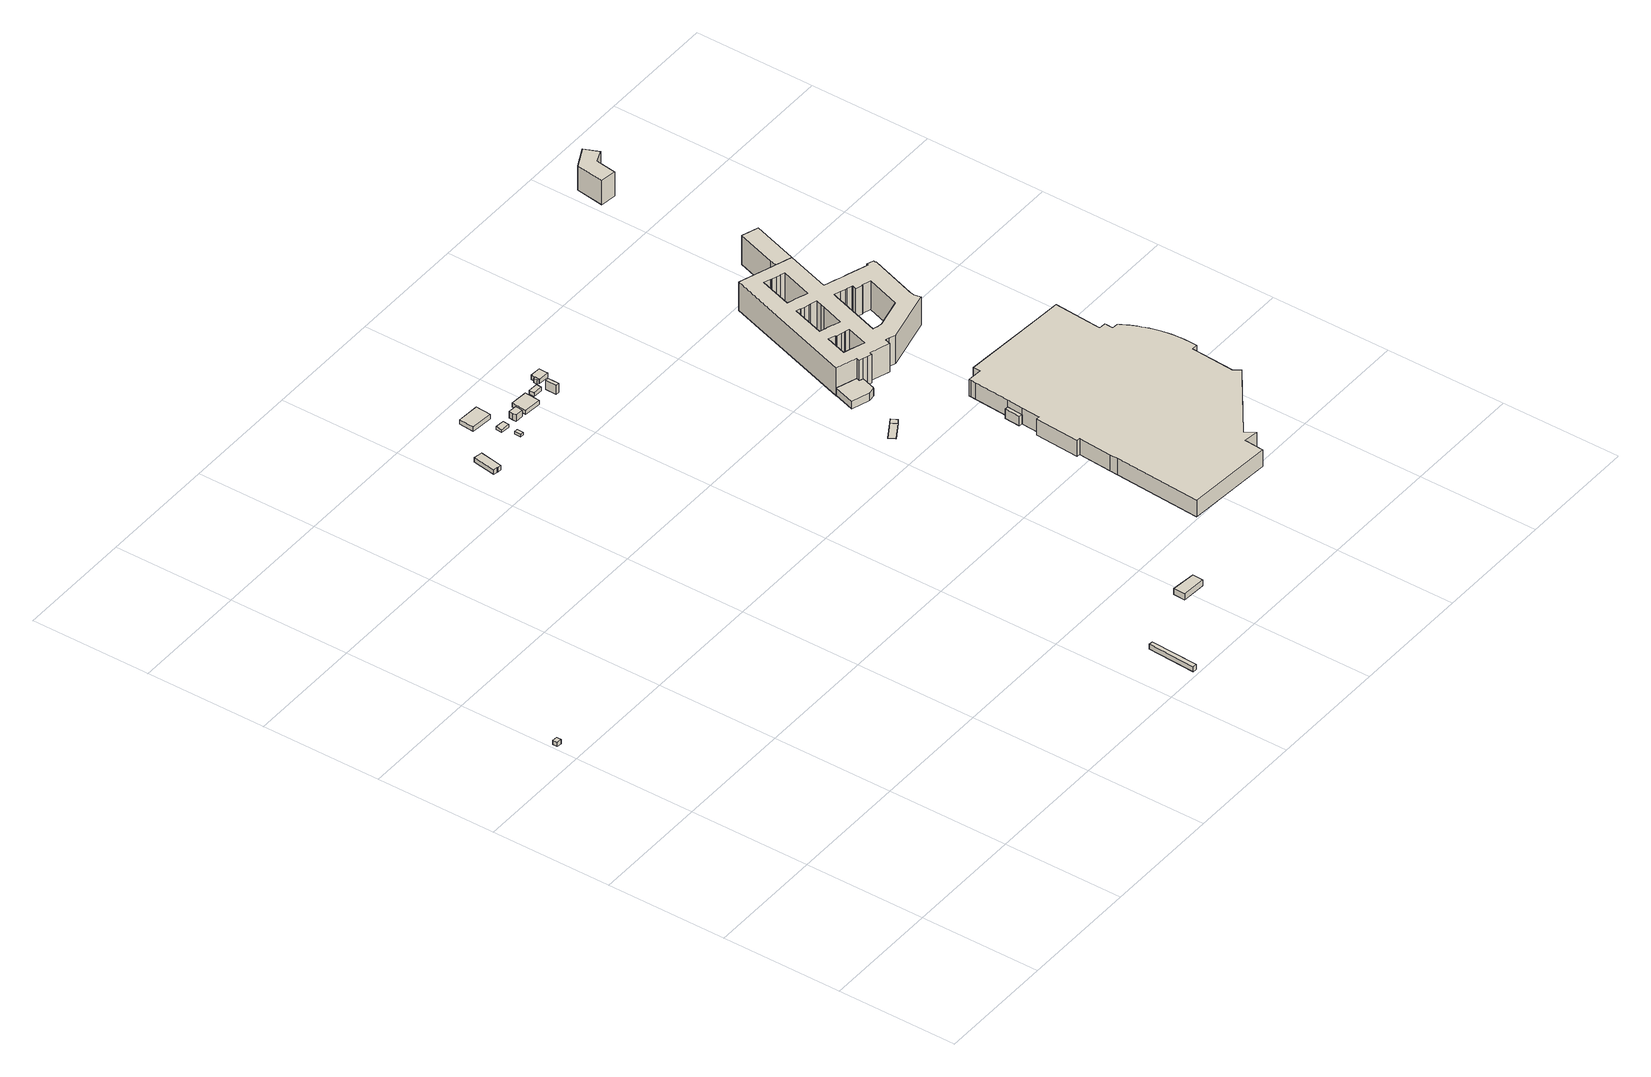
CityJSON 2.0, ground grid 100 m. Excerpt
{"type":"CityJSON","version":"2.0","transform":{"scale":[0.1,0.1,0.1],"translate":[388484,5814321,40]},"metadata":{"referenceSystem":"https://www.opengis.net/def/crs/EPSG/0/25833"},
"CityObjects":{
"building1":{"type":"Building","attributes":{"Gemeindeschluessel":"11000007","BezugspunktDach":"2200","function":"51009_1610","measuredHeight":3.63,"storeysAboveGround":0},"address":[{"country":"Germany","locality":"Berlin"}],"geometry":[{"type":"Solid","lod":"1","boundaries":[[[[0,1,2,3]],[[4,5,6,7]],[[4,7,3,2]],[[5,4,2,1]],[[6,5,1,0]],[[7,6,0,3]]]]}]},
"building2":{"type":"Building","attributes":{"Gemeindeschluessel":"11000007","BezugspunktDach":"2200","function":"51009_1610","measuredHeight":4.51,"storeysAboveGround":0},"address":[{"country":"Germany","locality":"Berlin"}],"geometry":[{"type":"Solid","lod":"1","boundaries":[[[[8,9,10,11]],[[12,13,14,15]],[[12,15,11,10]],[[13,12,10,9]],[[14,13,9,8]],[[15,14,8,11]]]]}]},
"building3":{"type":"Building","attributes":{"Gemeindeschluessel":"11000007","BezugspunktDach":"2200","function":"31001_2143","measuredHeight":4.78,"storeysAboveGround":1},"address":[{"country":"Germany","locality":"Berlin","thoroughfareNumber":"35 (7)","thoroughfareName":"Matthäifriedhofsweg"}],"geometry":[{"type":"Solid","lod":"1","boundaries":[[[[16,17,18,19,20,21,22,23]],[[24,25,26,27,28,29,30,31]],[[24,31,23,22]],[[25,24,22,21]],[[26,25,21,20]],[[27,26,20,19]],[[28,27,19,18]],[[29,28,18,17]],[[30,29,17,16]],[[31,30,16,23]]]]}]},
"building4":{"type":"Building","attributes":{"Gemeindeschluessel":"11000007","BezugspunktDach":"2200","function":"51009_1610","measuredHeight":5.26,"storeysAboveGround":0},"address":[{"country":"Germany","locality":"Berlin"}],"geometry":[{"type":"Solid","lod":"1","boundaries":[[[[32,33,34,35]],[[36,37,38,39]],[[36,39,35,34]],[[37,36,34,33]],[[38,37,33,32]],[[39,38,32,35]]]]}]},
"building5":{"type":"Building","attributes":{"Gemeindeschluessel":"11000007","BezugspunktDach":"2200","function":"31001_2143","measuredHeight":2.25,"storeysAboveGround":1},"address":[{"country":"Germany","locality":"Berlin","thoroughfareNumber":"35 (6)","thoroughfareName":"Matthäifriedhofsweg"}],"geometry":[{"type":"Solid","lod":"1","boundaries":[[[[40,41,42,43]],[[44,45,46,47]],[[44,47,43,42]],[[45,44,42,41]],[[46,45,41,40]],[[47,46,40,43]]]]}]},
"building6":{"type":"Building","attributes":{"Gemeindeschluessel":"11000007","BezugspunktDach":"2200","function":"31001_2143","measuredHeight":2.75,"storeysAboveGround":1},"address":[{"country":"Germany","locality":"Berlin","thoroughfareNumber":"35 (5)","thoroughfareName":"Matthäifriedhofsweg"}],"geometry":[{"type":"Solid","lod":"1","boundaries":[[[[48,49,50,51]],[[52,53,54,55]],[[52,55,51,50]],[[53,52,50,49]],[[54,53,49,48]],[[55,54,48,51]]]]}]},
"building7":{"type":"Building","attributes":{"Gemeindeschluessel":"11000007","BezugspunktDach":"2200","function":"31001_2741","measuredHeight":5.74,"storeysAboveGround":1},"address":[{"country":"Germany","locality":"Berlin","thoroughfareNumber":"35 (4)","thoroughfareName":"Matthäifriedhofsweg"}],"geometry":[{"type":"Solid","lod":"1","boundaries":[[[[56,57,58,59]],[[60,61,62,63]],[[60,63,59,58]],[[61,60,58,57]],[[62,61,57,56]],[[63,62,56,59]]]]}]},
"building8":{"type":"Building","attributes":{"Gemeindeschluessel":"11000007","BezugspunktDach":"2200","function":"31001_3020","measuredHeight":7.55,"storeysAboveGround":1},"address":[{"country":"Germany","locality":"Berlin","thoroughfareNumber":"35 (1)","thoroughfareName":"Matthäifriedhofsweg"}],"geometry":[{"type":"Solid","lod":"1","boundaries":[[[[64,65,66,67,68,69]],[[70,71,72,73,74,75]],[[70,75,69,68]],[[71,70,68,67]],[[72,71,67,66]],[[73,72,66,65]],[[74,73,65,64]],[[75,74,64,69]]]]}]},
"building9":{"type":"Building","attributes":{"name":"Gartenarbeitsschule (Schülergärten)","Gemeindeschluessel":"11000007","BezugspunktDach":"2200","function":"31001_3020","measuredHeight":3.89,"storeysAboveGround":1},"address":[{"country":"Germany","locality":"Berlin","thoroughfareNumber":"15","thoroughfareName":"Matthäifriedhofsweg"}],"geometry":[{"type":"Solid","lod":"1","boundaries":[[[[76,77,78,79]],[[80,81,82,83]],[[80,83,79,78]],[[81,80,78,77]],[[82,81,77,76]],[[83,82,76,79]]]]}]},
"building10":{"type":"Building","attributes":{"Gemeindeschluessel":"11000007","BezugspunktDach":"2200","function":"31001_2612","measuredHeight":3.37,"storeysAboveGround":1},"address":[{"country":"Germany","locality":"Berlin","thoroughfareNumber":"35 (3)","thoroughfareName":"Matthäifriedhofsweg"}],"geometry":[{"type":"Solid","lod":"1","boundaries":[[[[84,85,86,87]],[[88,89,90,91]],[[88,91,87,86]],[[89,88,86,85]],[[90,89,85,84]],[[91,90,84,87]]]]}]},
"building11":{"type":"Building","attributes":{"Gemeindeschluessel":"11000007","BezugspunktDach":"2200","function":"51009_1610","measuredHeight":10.66,"storeysAboveGround":0},"address":[{"country":"Germany","locality":"Berlin"}],"geometry":[{"type":"Solid","lod":"1","boundaries":[[[[92,93,94,95,96]],[[97,98,99,100,101]],[[97,101,96,95]],[[98,97,95,94]],[[99,98,94,93]],[[100,99,93,92]],[[101,100,92,96]]]]}]},
"building12":{"type":"Building","attributes":{"Gemeindeschluessel":"11000007","BezugspunktDach":"2200","function":"51009_1610","measuredHeight":3.97,"storeysAboveGround":0},"address":[{"country":"Germany","locality":"Berlin"}],"geometry":[{"type":"Solid","lod":"1","boundaries":[[[[102,103,104,105]],[[106,107,108,109]],[[106,109,105,104]],[[107,106,104,103]],[[108,107,103,102]],[[109,108,102,105]]]]}]},
"building13":{"type":"Building","attributes":{"Gemeindeschluessel":"11000007","BezugspunktDach":"2200","function":"31001_3020","measuredHeight":4.28,"storeysAboveGround":1},"address":[{"country":"Germany","locality":"Berlin","thoroughfareNumber":"35 (2)","thoroughfareName":"Matthäifriedhofsweg"}],"geometry":[{"type":"Solid","lod":"1","boundaries":[[[[110,111,112,113,114,115,102,116]],[[117,118,119,120,121,122,123,124]],[[117,124,116,102]],[[118,117,102,115]],[[119,118,115,114]],[[120,119,114,113]],[[121,120,113,112]],[[122,121,112,111]],[[123,122,111,110]],[[124,123,110,116]]]]}]},
"building14":{"type":"Building","attributes":{"Gemeindeschluessel":"11000007","BezugspunktDach":"2200","function":"31001_1313","measuredHeight":0.257,"storeysAboveGround":1},"address":[{"country":"Germany","locality":"Berlin","thoroughfareNumber":"5 (2)","thoroughfareName":"Geneststraße"}],"geometry":[{"type":"Solid","lod":"1","boundaries":[[[[125,126,127,128]],[[129,130,131,132]],[[129,132,128,127]],[[130,129,127,126]],[[131,130,126,125]],[[132,131,125,128]]]]}]},
"building15":{"type":"Building","attributes":{"Gemeindeschluessel":"11000007","BezugspunktDach":"2200","function":"51009_1610","measuredHeight":0.137,"storeysAboveGround":0},"address":[{"country":"Germany","locality":"Berlin"}],"geometry":[{"type":"Solid","lod":"1","boundaries":[[[[126,133,134,127]],[[135,136,137,138]],[[135,138,127,134]],[[136,135,134,133]],[[137,136,133,126]],[[138,137,126,127]]]]}]},
"building16":{"type":"Building","attributes":{"Gemeindeschluessel":"11000007","BezugspunktDach":"2200","function":"31001_2111","measuredHeight":6.87,"storeysAboveGround":1},"address":[{"country":"Germany","locality":"Berlin","thoroughfareNumber":"5 (1)","thoroughfareName":"Geneststraße"}],"geometry":[{"type":"Solid","lod":"1","boundaries":[[[[139,140,141,142,143,144,145,146,147,148]],[[149,150,151,152,153,154,155,156,157,158]],[[149,158,148,147]],[[150,149,147,146]],[[151,150,146,145]],[[152,151,145,144]],[[153,152,144,143]],[[154,153,143,142]],[[155,154,142,141]],[[156,155,141,140]],[[157,156,140,139]],[[158,157,139,148]]]]}]},
"building17":{"type":"Building","attributes":{"Gemeindeschluessel":"11000007","BezugspunktDach":"2200","function":"51009_1610","measuredHeight":8.53,"storeysAboveGround":0},"address":[{"country":"Germany","locality":"Berlin"}],"geometry":[{"type":"Solid","lod":"1","boundaries":[[[[159,160,161,162]],[[163,164,165,166]],[[163,166,162,161]],[[164,163,161,160]],[[165,164,160,159]],[[166,165,159,162]]]]}]},
"building18":{"type":"Building","attributes":{"Gemeindeschluessel":"11000007","BezugspunktDach":"2200","function":"31001_2051","measuredHeight":14.86,"storeysAboveGround":2},"address":[{"country":"Germany","locality":"Berlin","thoroughfareNumber":"47 (1)","thoroughfareName":"Sachsendamm"}],"geometry":[{"type":"Solid","lod":"1","boundaries":[[[[167,168,169,170,171,172,173,174,175,176,177,178,179,180,181,182,183,184,185,186,187,188,189,190,191,192,193,194,195,196,197,198,199,200,201,202,203,204,205,206,207,208,209,210,211,212,213,214,215,216,217,218]],[[219,220,221,222,223,224,165,164,225,226,227,228,229,230,231,232,233,234,235,236,237,238,239,240,241,242,243,244,245,246,247,248,249,250,251,252,253,254,255,256,257,258,259,260,261,262,263,264,265,266,267,268]],[[219,268,218,217]],[[220,219,217,216]],[[221,220,216,215]],[[222,221,215,214]],[[223,222,214,213]],[[224,223,213,212]],[[165,224,212,211]],[[164,165,211,210]],[[225,164,210,209]],[[226,225,209,208]],[[227,226,208,207]],[[228,227,207,206]],[[229,228,206,205]],[[230,229,205,204]],[[231,230,204,203]],[[232,231,203,202]],[[233,232,202,201]],[[234,233,201,200]],[[235,234,200,199]],[[236,235,199,198]],[[237,236,198,197]],[[238,237,197,196]],[[239,238,196,195]],[[240,239,195,194]],[[241,240,194,193]],[[242,241,193,192]],[[243,242,192,191]],[[244,243,191,190]],[[245,244,190,189]],[[246,245,189,188]],[[247,246,188,187]],[[248,247,187,186]],[[249,248,186,185]],[[250,249,185,184]],[[251,250,184,183]],[[252,251,183,182]],[[253,252,182,181]],[[254,253,181,180]],[[255,254,180,179]],[[256,255,179,178]],[[257,256,178,177]],[[258,257,177,176]],[[259,258,176,175]],[[260,259,175,174]],[[261,260,174,173]],[[262,261,173,172]],[[263,262,172,171]],[[264,263,171,170]],[[265,264,170,169]],[[266,265,169,168]],[[267,266,168,167]],[[268,267,167,218]]]]}]},
"building19":{"type":"Building","attributes":{"Gemeindeschluessel":"11000007","BezugspunktDach":"2200","function":"31001_2111","measuredHeight":25.85,"storeysAboveGround":5},"address":[{"country":"Germany","locality":"Berlin","thoroughfareNumber":"5","thoroughfareName":"Geneststraße"}],"geometry":[{"type":"Solid","lod":"1","boundaries":[[[[269,270,271,272,273,274,275,276,277,278,279,280,281,282,283,284,285,286,287,288,289,290,291,292,293,294,295,296,297,298,299,300],[301,302,303,304,305,306,307,308,309,310,311,312,313,314,315,316,317,318,319],[320,321,322,323,324,325,326,327,328,329,330,331,332,333,334,335],[336,337,338,339,340,341,342,343,344,345,346,347,348,349,350,351,352,353],[354,355,356,357,358,359,360,361,362,363,364,365]],[[366,367,368,369,370,371,372,373,374,375,376,377,378,379,380,381,382,383,384,385,386,387,388,389,390,391,392,393,394,395,396,397],[398,399,400,401,402,403,404,405,406,407,408,409,410,411,412,413,414,415,416],[417,418,419,420,421,422,423,424,425,426,427,428,429,430,431,432],[433,434,435,436,437,438,439,440,441,442,443,444,445,446,447,448,449,450],[451,452,453,454,455,456,457,458,459,460,461,462]],[[366,397,300,299]],[[367,366,299,298]],[[368,367,298,297]],[[369,368,297,296]],[[370,369,296,295]],[[371,370,295,294]],[[372,371,294,293]],[[373,372,293,292]],[[374,373,292,291]],[[375,374,291,290]],[[376,375,290,289]],[[377,376,289,288]],[[378,377,288,287]],[[379,378,287,286]],[[380,379,286,285]],[[381,380,285,284]],[[382,381,284,283]],[[383,382,283,282]],[[384,383,282,281]],[[385,384,281,280]],[[386,385,280,279]],[[387,386,279,278]],[[388,387,278,277]],[[389,388,277,276]],[[390,389,276,275]],[[391,390,275,274]],[[392,391,274,273]],[[393,392,273,272]],[[394,393,272,271]],[[395,394,271,270]],[[396,395,270,269]],[[397,396,269,300]],[[398,416,319,318]],[[399,398,318,317]],[[400,399,317,316]],[[401,400,316,315]],[[402,401,315,314]],[[403,402,314,313]],[[404,403,313,312]],[[405,404,312,311]],[[406,405,311,310]],[[407,406,310,309]],[[408,407,309,308]],[[409,408,308,307]],[[410,409,307,306]],[[411,410,306,305]],[[412,411,305,304]],[[413,412,304,303]],[[414,413,303,302]],[[415,414,302,301]],[[416,415,301,319]],[[417,432,335,334]],[[418,417,334,333]],[[419,418,333,332]],[[420,419,332,331]],[[421,420,331,330]],[[422,421,330,329]],[[423,422,329,328]],[[424,423,328,327]],[[425,424,327,326]],[[426,425,326,325]],[[427,426,325,324]],[[428,427,324,323]],[[429,428,323,322]],[[430,429,322,321]],[[431,430,321,320]],[[432,431,320,335]],[[433,450,353,352]],[[434,433,352,351]],[[435,434,351,350]],[[436,435,350,349]],[[437,436,349,348]],[[438,437,348,347]],[[439,438,347,346]],[[440,439,346,345]],[[441,440,345,344]],[[442,441,344,343]],[[443,442,343,342]],[[444,443,342,341]],[[445,444,341,340]],[[446,445,340,339]],[[447,446,339,338]],[[448,447,338,337]],[[449,448,337,336]],[[450,449,336,353]],[[451,462,365,364]],[[452,451,364,363]],[[453,452,363,362]],[[454,453,362,361]],[[455,454,361,360]],[[456,455,360,359]],[[457,456,359,358]],[[458,457,358,357]],[[459,458,357,356]],[[460,459,356,355]],[[461,460,355,354]],[[462,461,354,365]]]]}]},
"building20":{"type":"Building","attributes":{"Gemeindeschluessel":"11000007","BezugspunktDach":"2200","function":"31001_2111","measuredHeight":26.75,"storeysAboveGround":5},"address":[{"country":"Germany","locality":"Berlin","thoroughfareNumber":"2","thoroughfareName":"Reichartstraße"}],"geometry":[{"type":"Solid","lod":"1","boundaries":[[[[295,463,464,465,466,467,468,296]],[[469,470,471,472,473,474,475,476]],[[469,476,296,468]],[[470,469,468,467]],[[471,470,467,466]],[[472,471,466,465]],[[473,472,465,464]],[[474,473,464,463]],[[475,474,463,295]],[[476,475,295,296]]]]}]},
"building21":{"type":"Building","attributes":{"Gemeindeschluessel":"11000007","BezugspunktDach":"2200","function":"31001_1010","measuredHeight":22.11,"storeysAboveGround":5},"address":[{"country":"Germany","locality":"Berlin","thoroughfareNumber":"3","thoroughfareName":"Suadicanistraße"}],"geometry":[{"type":"Solid","lod":"1","boundaries":[[[[477,478,479,480,481,482,483,484,485,486,487,488]],[[489,490,491,492,493,494,495,496,497,498,499,500]],[[489,500,488,487]],[[490,489,487,486]],[[491,490,486,485]],[[492,491,485,484]],[[493,492,484,483]],[[494,493,483,482]],[[495,494,482,481]],[[496,495,481,480]],[[497,496,480,479]],[[498,497,479,478]],[[499,498,478,477]],[[500,499,477,488]]]]}]}
},
"vertices":[
[43,3165,69],[46,3205,69],[4,3209,69],[2,3168,69],[4,3209,32],[46,3205,32],[43,3165,32],[2,3168,32],
[3317,10,83],[3340,408,83],[3307,410,83],[3284,12,83],[3307,410,38],[3340,408,38],[3317,10,38],[3284,12,38],
[2219,5284,69],[2225,5283,69],[2254,5279,69],[2285,5470,69],[2256,5475,69],[2250,5476,69],[2215,5482,69],[2184,5290,69],[2215,5482,27],[2250,5476,27],[2256,5475,27],[2285,5470,27],[2254,5279,27],[2225,5283,27],[2219,5284,27],[2184,5290,27],
[4099,519,85],[4104,607,85],[3903,627,85],[3897,530,85],[3903,627,32],[4104,607,32],[4099,519,32],[3897,530,32],
[2665,5380,44],[2669,5436,44],[2639,5438,44],[2635,5382,44],[2639,5438,21],[2669,5436,21],[2665,5380,21],[2635,5382,21],
[2674,5513,48],[2678,5565,48],[2602,5572,48],[2597,5520,48],[2602,5572,21],[2678,5565,21],[2674,5513,21],[2597,5520,21],
[2676,5675,60],[2685,5803,60],[2501,5816,60],[2492,5689,60],[2501,5816,20],[2685,5803,20],[2676,5675,20],[2492,5689,20],
[2826,5504,80],[2829,5535,80],[2831,5567,80],[2761,5573,80],[2758,5541,80],[2756,5509,80],[2758,5541,21],[2761,5573,21],[2831,5567,21],[2829,5535,21],[2826,5504,21],[2756,5509,21],
[3002,5486,60],[3012,5613,60],[2868,5624,60],[2858,5497,60],[2868,5624,22],[3012,5613,22],[3002,5486,22],[2858,5497,22],
[3132,5560,58],[3135,5605,58],[3053,5610,58],[3050,5565,58],[3053,5610,24],[3135,5605,24],[3132,5560,24],[3050,5565,24],
[3192,5452,104],[3193,5499,104],[3194,5547,104],[3164,5547,104],[3162,5453,104],[3164,5547,23],[3194,5547,23],[3193,5499,23],[3192,5452,23],[3162,5453,23],
[3191,5625,63],[3192,5658,63],[3175,5658,63],[3173,5626,63],[3175,5658,23],[3192,5658,23],[3191,5625,23],[3173,5626,23],
[3280,5612,63],[3282,5651,63],[3283,5689,63],[3194,5693,63],[3192,5655,63],[3191,5633,63],[3191,5616,63],[3191,5625,24],[3191,5633,24],[3192,5655,24],[3194,5693,24],[3283,5689,24],[3282,5651,24],[3280,5612,24],[3191,5616,24],
[4128,3198,63],[4268,3284,63],[4237,3334,63],[4097,3248,63],[4237,3334,60],[4268,3284,60],[4128,3198,60],[4097,3248,60],
[4307,3308,63],[4276,3358,63],[4276,3358,61],[4307,3308,61],[4268,3284,61],[4237,3334,61],
[4398,3623,91],[4456,3632,91],[4458,3638,91],[4462,3637,91],[4499,3752,91],[4498,3752,91],[4466,3763,91],[4475,3791,91],[4307,3846,91],[4250,3672,91],[4307,3846,22],[4475,3791,22],[4466,3763,22],[4498,3752,22],[4499,3752,22],[4462,3637,22],[4458,3638,22],[4456,3632,22],[4398,3623,22],[4250,3672,22],
[4837,2617,85],[4847,2748,85],[4818,2750,85],[4809,2620,85],[4818,2750,0],[4847,2748,0],[4837,2617,0],[4809,2620,0],
[5449,969,149],[5461,1128,149],[5583,1118,149],[5526,1194,149],[6077,1606,149],[6039,1657,149],[6060,1944,149],[6065,2019,149],[6066,2023,149],[6114,2020,149],[6115,2047,149],[6117,2074,149],[6117,2101,149],[6117,2129,149],[6117,2156,149],[6115,2184,149],[6113,2211,149],[6110,2239,149],[6106,2267,149],[6101,2294,149],[6096,2322,149],[6089,2350,149],[6082,2378,149],[6073,2405,149],[6064,2432,149],[6054,2458,149],[6043,2485,149],[6032,2511,149],[6019,2536,149],[6006,2561,149],[5992,2586,149],[5977,2611,149],[5925,2615,149],[5929,2672,149],[5930,2685,149],[5871,2690,149],[5901,3089,149],[5668,3105,149],[4996,3154,149],[4992,3094,149],[4872,3103,149],[4871,3084,149],[4868,3041,149],[4847,2748,149],[4837,2617,149],[4826,2461,149],[4798,2463,149],[4771,2091,149],[4800,2089,149],[4779,1809,149],[4775,1744,149],[4723,1021,149],[4775,1744,0],[4779,1809,0],[4800,2089,0],[4771,2091,0],[4798,2463,0],[4826,2461,0],[4868,3041,0],[4871,3084,0],[4872,3103,0],[4992,3094,0],[4996,3154,0],[5668,3105,0],[5901,3089,0],[5871,2690,0],[5930,2685,0],[5929,2672,0],[5925,2615,0],[5977,2611,0],[5992,2586,0],[6006,2561,0],[6019,2536,0],[6032,2511,0],[6043,2485,0],[6054,2458,0],[6064,2432,0],[6073,2405,0],[6082,2378,0],[6089,2350,0],[6096,2322,0],[6101,2294,0],[6106,2267,0],[6110,2239,0],[6113,2211,0],[6115,2184,0],[6117,2156,0],[6117,2129,0],[6117,2101,0],[6117,2074,0],[6115,2047,0],[6114,2020,0],[6066,2023,0],[6065,2019,0],[6060,1944,0],[6039,1657,0],[6077,1606,0],[5526,1194,0],[5583,1118,0],[5461,1128,0],[5449,969,0],[4723,1021,0],
[4475,3791,276],[4466,3763,276],[4498,3752,276],[4499,3752,276],[4536,3740,276],[4570,3729,276],[4578,3753,276],[4742,3698,276],[4757,3744,276],[4764,3742,276],[4790,3734,276],[4843,3716,276],[5292,3819,276],[5279,3876,276],[5285,3912,276],[5419,4303,276],[5413,4306,276],[5419,4323,276],[5363,4342,276],[5358,4328,276],[5187,4385,276],[5138,4401,276],[5099,4415,276],[5087,4419,276],[5047,4432,276],[4993,4450,276],[5112,4812,276],[4977,4857,276],[4910,4879,276],[4872,4892,276],[4672,4958,276],[4307,3846,276],[5104,4280,276],[5093,4247,276],[5151,4228,276],[5153,4233,276],[5224,4210,276],[5129,3927,276],[4879,3869,276],[4879,3873,276],[4846,3876,276],[4837,3879,276],[4812,3887,276],[4807,3889,276],[4930,4261,276],[4942,4296,276],[4953,4330,276],[5007,4312,276],[5048,4299,276],[5060,4295,276],[5099,4282,276],[4856,4489,276],[4800,4508,276],[4799,4511,276],[4790,4514,276],[4753,4526,276],[4744,4529,276],[4740,4527,276],[4683,4545,276],[4771,4812,276],[4827,4793,276],[4828,4789,276],[4837,4786,276],[4875,4773,276],[4905,4763,276],[4907,4767,276],[4944,4755,276],[4687,4432,276],[4689,4428,276],[4718,4418,276],[4755,4406,276],[4764,4403,276],[4765,4406,276],[4823,4387,276],[4808,4341,276],[4797,4305,276],[4735,4120,276],[4679,4139,276],[4678,4143,276],[4668,4146,276],[4631,4158,276],[4625,4160,276],[4622,4158,276],[4564,4176,276],[4651,4443,276],[4586,4057,276],[4588,4052,276],[4596,4049,276],[4634,4037,276],[4662,4028,276],[4667,4029,276],[4702,4018,276],[4645,3846,276],[4579,3868,276],[4541,3881,276],[4473,3903,276],[4530,4076,276],[4672,4958,18],[4872,4892,18],[4910,4879,18],[4977,4857,18],[5112,4812,18],[4993,4450,18],[5047,4432,18],[5087,4419,18],[5099,4415,18],[5138,4401,18],[5187,4385,18],[5358,4328,18],[5363,4342,18],[5419,4323,18],[5413,4306,18],[5419,4303,18],[5285,3912,18],[5279,3876,18],[5292,3819,18],[4843,3716,18],[4790,3734,18],[4764,3742,18],[4757,3744,18],[4742,3698,18],[4578,3753,18],[4570,3729,18],[4536,3740,18],[4499,3752,18],[4498,3752,18],[4466,3763,18],[4475,3791,18],[4307,3846,18],[5060,4295,18],[5048,4299,18],[5007,4312,18],[4953,4330,18],[4942,4296,18],[4930,4261,18],[4807,3889,18],[4812,3887,18],[4837,3879,18],[4846,3876,18],[4879,3873,18],[4879,3869,18],[5129,3927,18],[5224,4210,18],[5153,4233,18],[5151,4228,18],[5093,4247,18],[5104,4280,18],[5099,4282,18],[4907,4767,18],[4905,4763,18],[4875,4773,18],[4837,4786,18],[4828,4789,18],[4827,4793,18],[4771,4812,18],[4683,4545,18],[4740,4527,18],[4744,4529,18],[4753,4526,18],[4790,4514,18],[4799,4511,18],[4800,4508,18],[4856,4489,18],[4944,4755,18],[4564,4176,18],[4622,4158,18],[4625,4160,18],[4631,4158,18],[4668,4146,18],[4678,4143,18],[4679,4139,18],[4735,4120,18],[4797,4305,18],[4808,4341,18],[4823,4387,18],[4765,4406,18],[4764,4403,18],[4755,4406,18],[4718,4418,18],[4689,4428,18],[4687,4432,18],[4651,4443,18],[4473,3903,18],[4541,3881,18],[4579,3868,18],[4645,3846,18],[4702,4018,18],[4667,4029,18],[4662,4028,18],[4634,4037,18],[4596,4049,18],[4588,4052,18],[4586,4057,18],[4530,4076,18],
[5114,4818,276],[5130,4865,276],[5239,5195,276],[5104,5240,276],[4994,4910,276],[4979,4863,276],[4979,4863,9],[4994,4910,9],[5104,5240,9],[5239,5195,9],[5130,4865,9],[5114,4818,9],[5112,4812,9],[4977,4857,9],
[5197,6412,226],[5215,6538,226],[5217,6539,226],[5217,6548,226],[5217,6557,226],[5219,6566,226],[5221,6574,226],[5224,6583,226],[5322,6624,226],[5271,6745,226],[5100,6661,226],[5068,6430,226],[5100,6661,5],[5271,6745,5],[5322,6624,5],[5224,6583,5],[5221,6574,5],[5219,6566,5],[5217,6557,5],[5217,6548,5],[5217,6539,5],[5215,6538,5],[5197,6412,5],[5068,6430,5]
]}
